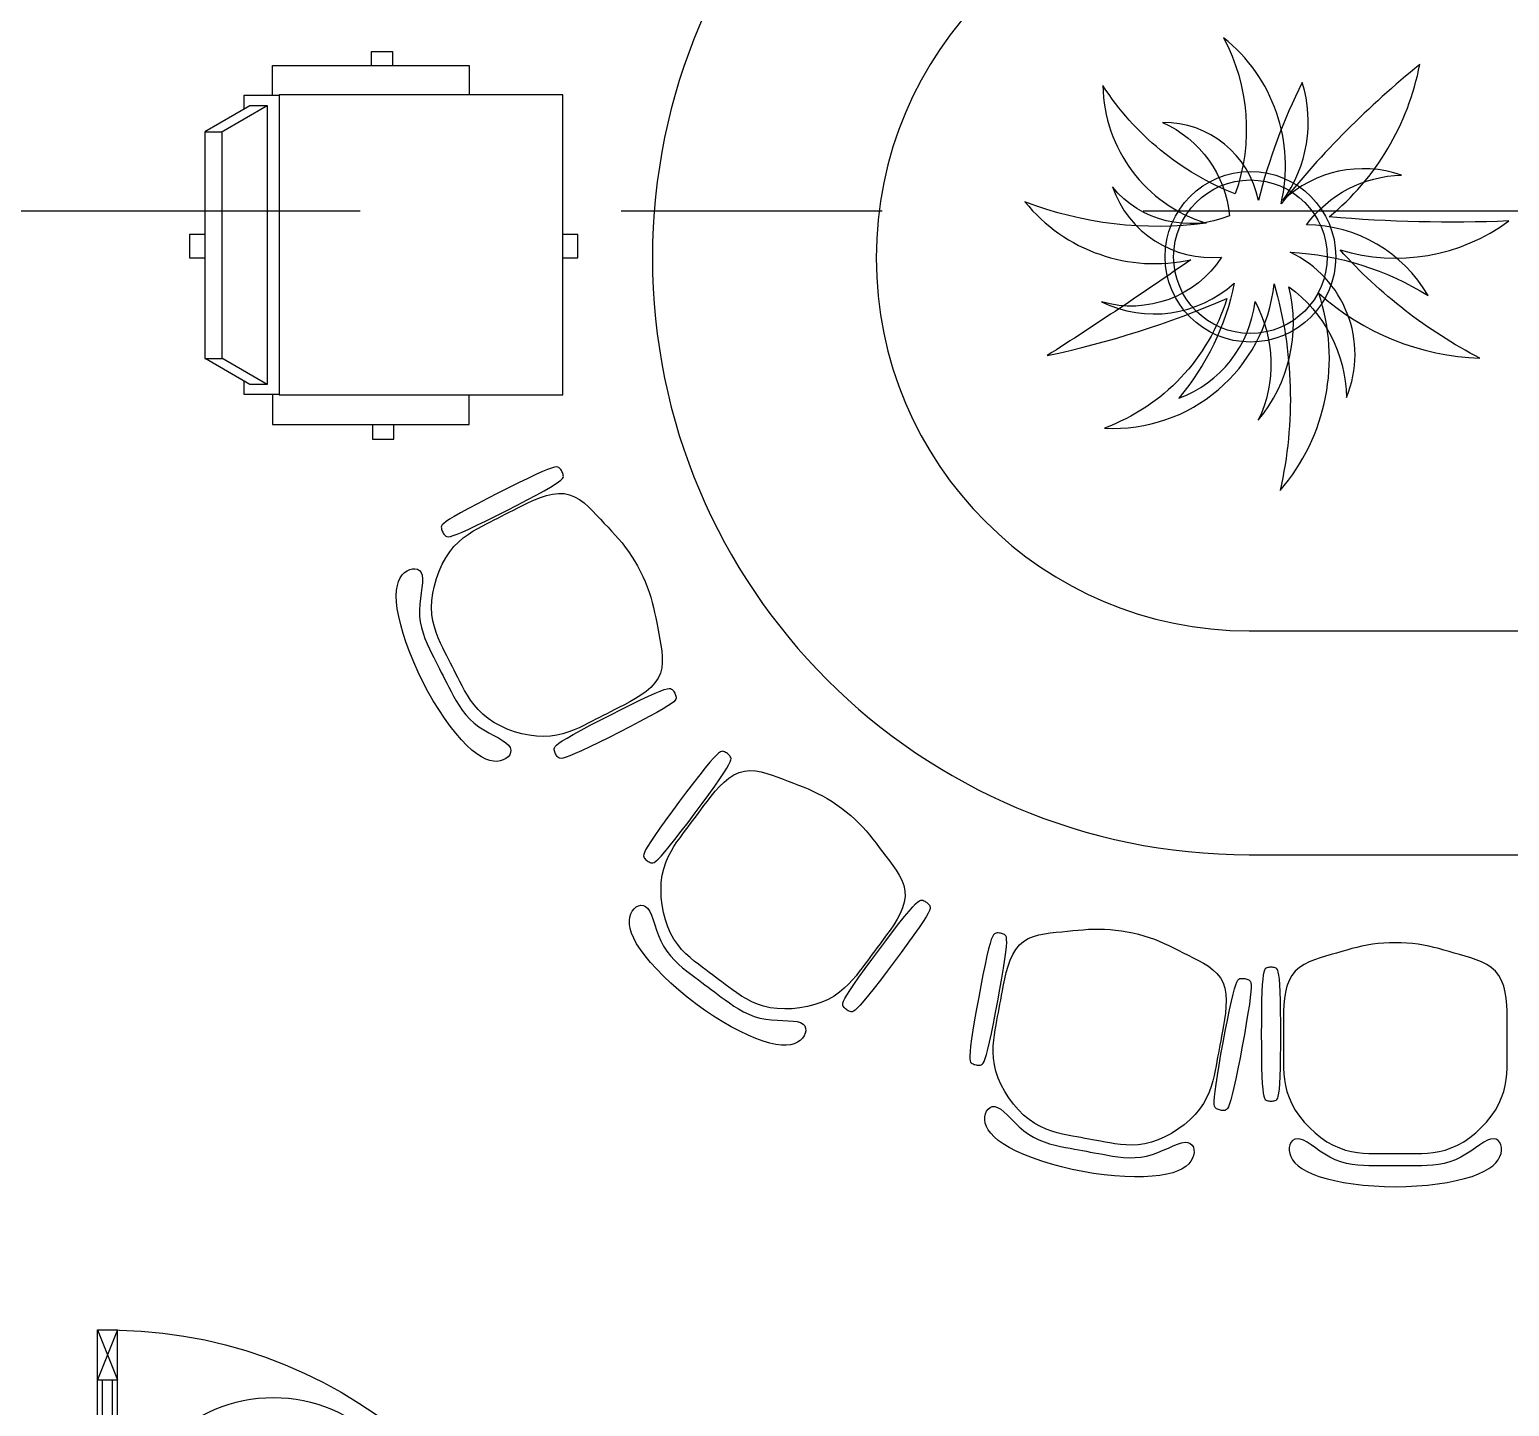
# Model space of a CAD drawing. Header units: inches. Extents: x 452443 to 881249, y 975131 to 1198310.
# Drawn here: x 643753 to 646729, y 1092533 to 1095301 of the extents above; entities that cross this region are included whole.
import ezdxf

# ---------------------------------------------------------------- set-up
doc = ezdxf.new("R2010")
doc.units = ezdxf.units.IN
doc.header["$LTSCALE"] = 3.5
doc.header["$MEASUREMENT"] = 0
doc.linetypes.add('CENTER', pattern=[2, 1.25, -0.25, 0.25, -0.25])
for name, color, linetype in [('1-NETMANH', 1, 'Continuous'), ('DOOR-84', 84, 'Continuous'), ('hatch', 4, 'Continuous'), ('hatch vl', 4, 'Continuous'), ('NCUAMANH', 32, 'Continuous'), ('Truc', 252, 'Continuous')]:
    doc.layers.add(name, color=color, linetype=linetype)

# ---------------------------------------------------------------- blocks, each defined once
blk = doc.blocks.new('ban26c oval2400x6300')
for p, q in [((-3727.9, 1165.1, 60.2), (-3685.2, 1165.1, 60.2)), ((-3727.9, 1136.6, 60.2), (-3727.9, 1165.1, 60.2)), ((-3685.2, 1165.1, 60.2), (-3685.2, 1136.6, 60.2)), ((-3926.8, 1077.1, 60.2), (-3926.8, 1137.1, 60.2)), ((-3926.8, 1137.1, 60.2), (-3531, 1137.1, 60.2)), ((-3531, 1137.1, 60.2), (-3531, 1078.1, 60.2)), ((-3984.1, 1076.9, 60.2), (-3912.5, 1076.9, 60.2)), ((-3984.1, 1048.9, 60.2), (-3984.1, 1076.9, 60.2)), ((-3913.4, 1077.6, 60.2), (-3913.4, 474.7, 60.2)), ((-3343.2, 1077.6, 60.2), (-3913.4, 1077.6, 60.2)), ((-3343.2, 474.7, 60.2), (-3343.2, 1077.6, 60.2)), ((-4062.7, 1004.1, 60.2), (-3972.5, 1056.3, 60.2)), ((-4029.9, 1002.9, 60.2), (-3937.4, 1056.3, 60.2)), ((-3972.5, 1056.3, 60.2), (-3937.4, 1056.3, 60.2)), ((-3937.4, 1056.3, 60.2), (-3937.4, 495.6, 60.2)), ((-4063.2, 1002.5, 60.2), (-4063.2, 547.9, 60.2)), ((-4028.3, 1002.5, 60.2), (-4063.2, 1002.5, 60.2)), ((-4028.3, 547.9, 60.2), (-4028.3, 1002.5, 60.2)), ((-4094.1, 796.8, 60.2), (-4094.1, 750, 60.2)), ((-4063.6, 796.8, 60.2), (-4094.1, 796.8, 60.2)), ((-3312.8, 796.8, 60.2), (-3343.3, 796.8, 60.2)), ((-3312.8, 750, 60.2), (-3312.8, 796.8, 60.2)), ((-4094.1, 750, 60.2), (-4063.6, 750, 60.2)), ((-3343.3, 750, 60.2), (-3312.8, 750, 60.2)), ((-4063.2, 547.9, 60.2), (-4028.3, 547.9, 60.2)), ((-4062.6, 548.5, 60.2), (-3972.2, 496.4, 60.2)), ((-3937.4, 495.6, 60.2), (-4028.7, 548.3, 60.2)), ((-3984.1, 475.3, 60.2), (-3984.1, 502.1, 60.2)), ((-3972.2, 496.4, 60.2), (-3937.4, 496.4, 60.2)), ((-3913.6, 475.3, 60.2), (-3984.1, 475.3, 60.2)), ((-3926.8, 474.8, 60.2), (-3926.8, 414.8, 60.2)), ((-3913.4, 474.7, 60.2), (-3343.2, 474.7, 60.2)), ((-3531, 414.8, 60.2), (-3531, 474.8, 60.2)), ((-3926.8, 414.8, 60.2), (-3531, 414.8, 60.2)), ((-3725.9, 414.3, 60.2), (-3725.9, 385.8, 60.2)), ((-3683.1, 385.8, 60.2), (-3683.1, 414.3, 60.2)), ((-3725.9, 385.8, 60.2), (-3683.1, 385.8, 60.2)), ((-3047.1, -264.2, 60.2), (-3056.3, -275.3, 60.2)), ((-3039.7, -255.8, 60.2), (-3047.1, -264.2, 60.2)), ((-3034, -249.7, 60.2), (-3039.7, -255.8, 60.2)), ((-3029.5, -245.7, 60.2), (-3034, -249.7, 60.2)), ((-3026.1, -243.3, 60.2), (-3029.5, -245.7, 60.2)), ((-3023.4, -242.3, 60.2), (-3026.1, -243.3, 60.2)), ((-3021.3, -242.2, 60.2), (-3023.4, -242.3, 60.2)), ((-3019.4, -242.6, 60.2), (-3021.3, -242.2, 60.2)), ((-3017.5, -243.3, 60.2), (-3019.4, -242.6, 60.2)), ((-3015.6, -244.3, 60.2), (-3017.5, -243.3, 60.2)), ((-3013.7, -245.4, 60.2), (-3015.6, -244.3, 60.2)), ((-3012, -246.6, 60.2), (-3013.7, -245.4, 60.2)), ((-3010.3, -248, 60.2), (-3012, -246.6, 60.2)), ((-3008.7, -249.4, 60.2), (-3010.3, -248, 60.2)), ((-3007.3, -251, 60.2), (-3008.7, -249.4, 60.2)), ((-3008.7, -268.6, 60.2), (-3006.1, -263.2, 60.2)), ((-3006, -252.6, 60.2), (-3007.3, -251, 60.2)), ((-3006.1, -263.2, 60.2), (-3004.8, -259.2, 60.2)), ((-3005.1, -254.3, 60.2), (-3006, -252.6, 60.2)), ((-3004.6, -256.4, 60.2), (-3005.1, -254.3, 60.2)), ((-3004.8, -259.2, 60.2), (-3004.6, -256.4, 60.2)), ((-3067.5, -289.4, 60.2), (-3080.3, -305.8, 60.2)), ((-3056.3, -275.3, 60.2), (-3067.5, -289.4, 60.2)), ((-3037.3, -312, 60.2), (-3026.9, -297.3, 60.2)), ((-3026.9, -297.3, 60.2), (-3018.9, -285.3, 60.2)), ((-3018.9, -285.3, 60.2), (-3012.9, -275.8, 60.2)), ((-3018.5, -303.9, 60.2), (-3008.8, -295.9, 60.2)), ((-3012.9, -275.8, 60.2), (-3008.7, -268.6, 60.2)), ((-3008.8, -295.9, 60.2), (-2998.7, -289.3, 60.2)), ((-2998.7, -289.3, 60.2), (-2988.3, -284.5, 60.2)), ((-2988.3, -284.5, 60.2), (-2977.5, -281.8, 60.2)), ((-2977.5, -281.8, 60.2), (-2966.5, -281, 60.2)), ((-2966.5, -281, 60.2), (-2955.4, -281.7, 60.2)), ((-2955.4, -281.7, 60.2), (-2944.1, -283.7, 60.2)), ((-2944.1, -283.7, 60.2), (-2932.9, -286.7, 60.2)), ((-2932.9, -286.7, 60.2), (-2921.7, -290.4, 60.2)), ((-2921.7, -290.4, 60.2), (-2910.7, -294.4, 60.2)), ((-2910.7, -294.4, 60.2), (-2899.9, -298.5, 60.2)), ((-3094, -323.8, 60.2), (-3108.2, -342.7, 60.2)), ((-3080.3, -305.8, 60.2), (-3094, -323.8, 60.2)), ((-3049.4, -328.9, 60.2), (-3037.3, -312, 60.2)), ((-3044.6, -332.5, 60.2), (-3036.4, -322.6, 60.2)), ((-3036.4, -322.6, 60.2), (-3027.7, -313, 60.2)), ((-3027.7, -313, 60.2), (-3018.5, -303.9, 60.2)), ((-2899.9, -298.5, 60.2), (-2889.5, -302.5, 60.2)), ((-2889.5, -302.5, 60.2), (-2879.2, -306.3, 60.2)), ((-2879.2, -306.3, 60.2), (-2869.2, -310.1, 60.2)), ((-2869.2, -310.1, 60.2), (-2859.4, -313.9, 60.2)), ((-2859.4, -313.9, 60.2), (-2849.7, -317.9, 60.2)), ((-2849.7, -317.9, 60.2), (-2840, -322.1, 60.2)), ((-2840, -322.1, 60.2), (-2830.4, -326.7, 60.2)), ((-2830.4, -326.7, 60.2), (-2820.7, -331.7, 60.2)), ((-3108.2, -342.7, 60.2), (-3122.2, -361.6, 60.2)), ((-3076.8, -366.1, 60.2), (-3062.8, -347.2, 60.2)), ((-3065.2, -359.7, 60.2), (-3059, -351.4, 60.2)), ((-3062.8, -347.2, 60.2), (-3049.4, -328.9, 60.2)), ((-3059, -351.4, 60.2), (-3052.1, -342.2, 60.2)), ((-3052.1, -342.2, 60.2), (-3044.6, -332.5, 60.2)), ((-2820.7, -331.7, 60.2), (-2811, -337.3, 60.2)), ((-2811, -337.3, 60.2), (-2801.3, -343.3, 60.2)), ((-2801.3, -343.3, 60.2), (-2791.6, -349.8, 60.2)), ((-2791.6, -349.8, 60.2), (-2782.1, -356.7, 60.2)), ((-2782.1, -356.7, 60.2), (-2772.9, -363.8, 60.2)), ((-3135.6, -379.9, 60.2), (-3147.7, -396.8, 60.2)), ((-3122.2, -361.6, 60.2), (-3135.6, -379.9, 60.2)), ((-3104.7, -403, 60.2), (-3091, -385, 60.2)), ((-3091, -385, 60.2), (-3076.8, -366.1, 60.2)), ((-3086, -387.5, 60.2), (-3081.1, -381, 60.2)), ((-3081.1, -381, 60.2), (-3076.1, -374.3, 60.2)), ((-3076.1, -374.3, 60.2), (-3070.9, -367.3, 60.2)), ((-3070.9, -367.3, 60.2), (-3065.2, -359.7, 60.2)), ((-2772.9, -363.8, 60.2), (-2763.9, -371.2, 60.2)), ((-2763.9, -371.2, 60.2), (-2755.4, -378.8, 60.2)), ((-2755.4, -378.8, 60.2), (-2747.3, -386.6, 60.2)), ((-2747.3, -386.6, 60.2), (-2739.7, -394.4, 60.2)), ((-3158.1, -411.5, 60.2), (-3166.1, -423.5, 60.2)), ((-3147.7, -396.8, 60.2), (-3158.1, -411.5, 60.2)), ((-3117.5, -419.4, 60.2), (-3104.7, -403, 60.2)), ((-3113.3, -424.4, 60.2), (-3107.2, -415.9, 60.2)), ((-3107.2, -415.9, 60.2), (-3101.4, -408.1, 60.2)), ((-3101.4, -408.1, 60.2), (-3096, -400.9, 60.2)), ((-3096, -400.9, 60.2), (-3090.9, -394.1, 60.2)), ((-3090.9, -394.1, 60.2), (-3086, -387.5, 60.2)), ((-2739.7, -394.4, 60.2), (-2732.6, -402.4, 60.2)), ((-2732.6, -402.4, 60.2), (-2725.8, -410.4, 60.2)), ((-2725.8, -410.4, 60.2), (-2719.2, -418.6, 60.2)), ((-3178.9, -445.7, 60.2), (-3180.2, -449.6, 60.2)), ((-3176.3, -440.2, 60.2), (-3178.9, -445.7, 60.2)), ((-3172.1, -433, 60.2), (-3176.3, -440.2, 60.2)), ((-3166.1, -423.5, 60.2), (-3172.1, -433, 60.2)), ((-3145.3, -453.1, 60.2), (-3137.9, -444.6, 60.2)), ((-3137.9, -444.6, 60.2), (-3128.7, -433.5, 60.2)), ((-3130.8, -454.3, 60.2), (-3125.3, -443.6, 60.2)), ((-3128.7, -433.5, 60.2), (-3117.5, -419.4, 60.2)), ((-3125.3, -443.6, 60.2), (-3119.4, -433.6, 60.2)), ((-3119.4, -433.6, 60.2), (-3113.3, -424.4, 60.2)), ((-2719.2, -418.6, 60.2), (-2712.7, -427, 60.2)), ((-2712.7, -427, 60.2), (-2706.3, -435.5, 60.2)), ((-2706.3, -435.5, 60.2), (-2699.7, -444.2, 60.2)), ((-2699.7, -444.2, 60.2), (-2693, -453.2, 60.2)), ((-3180.2, -449.6, 60.2), (-3180.4, -452.5, 60.2)), ((-3180.4, -452.5, 60.2), (-3179.9, -454.5, 60.2)), ((-3179.9, -454.5, 60.2), (-3179, -456.2, 60.2)), ((-3179, -456.2, 60.2), (-3177.7, -457.8, 60.2)), ((-3177.7, -457.8, 60.2), (-3176.3, -459.4, 60.2)), ((-3176.3, -459.4, 60.2), (-3174.7, -460.9, 60.2)), ((-3174.7, -460.9, 60.2), (-3173, -462.2, 60.2)), ((-3173, -462.2, 60.2), (-3171.2, -463.5, 60.2)), ((-3171.2, -463.5, 60.2), (-3169.4, -464.6, 60.2)), ((-3169.4, -464.6, 60.2), (-3167.5, -465.5, 60.2)), ((-3167.5, -465.5, 60.2), (-3165.6, -466.2, 60.2)), ((-3165.6, -466.2, 60.2), (-3163.7, -466.7, 60.2)), ((-3163.7, -466.7, 60.2), (-3161.6, -466.5, 60.2)), ((-3161.6, -466.5, 60.2), (-3158.9, -465.5, 60.2)), ((-3158.9, -465.5, 60.2), (-3155.5, -463.1, 60.2)), ((-3155.5, -463.1, 60.2), (-3151, -459.1, 60.2)), ((-3151, -459.1, 60.2), (-3145.3, -453.1, 60.2)), ((-3139.8, -478.2, 60.2), (-3135.7, -465.8, 60.2)), ((-3135.7, -465.8, 60.2), (-3130.8, -454.3, 60.2)), ((-2693, -453.2, 60.2), (-2686, -462.3, 60.2)), ((-2686, -462.3, 60.2), (-2679, -471.7, 60.2)), ((-2679, -471.7, 60.2), (-2672.3, -481.4, 60.2)), ((-3145.4, -520.5, 60.2), (-3144.8, -505.7, 60.2)), ((-3144.8, -505.7, 60.2), (-3142.9, -491.5, 60.2)), ((-3142.9, -491.5, 60.2), (-3139.8, -478.2, 60.2)), ((-2672.3, -481.4, 60.2), (-2666.2, -491.3, 60.2)), ((-2666.2, -491.3, 60.2), (-2661.1, -501.5, 60.2)), ((-2661.1, -501.5, 60.2), (-2657.2, -512, 60.2)), ((-3144.9, -535.8, 60.2), (-3145.4, -520.5, 60.2)), ((-2657.2, -512, 60.2), (-2654.9, -522.8, 60.2)), ((-2654.5, -533.9, 60.2), (-2656.1, -545.3, 60.2)), ((-2654.9, -522.8, 60.2), (-2654.5, -533.9, 60.2)), ((-3206.1, -569.1, 60.2), (-3203.2, -563.6, 60.2)), ((-3203.2, -563.6, 60.2), (-3199.5, -558.9, 60.2)), ((-3199.5, -558.9, 60.2), (-3195.2, -555.2, 60.2)), ((-3195.2, -555.2, 60.2), (-3190.6, -552.7, 60.2)), ((-3190.6, -552.7, 60.2), (-3185.8, -551.7, 60.2)), ((-3185.8, -551.7, 60.2), (-3180.9, -552.1, 60.2)), ((-3180.9, -552.1, 60.2), (-3176.3, -554.2, 60.2)), ((-3176.3, -554.2, 60.2), (-3171.9, -558.2, 60.2)), ((-3171.9, -558.2, 60.2), (-3168.1, -564.2, 60.2)), ((-3168.1, -564.2, 60.2), (-3164.6, -571.8, 60.2)), ((-3143.2, -551.1, 60.2), (-3144.9, -535.8, 60.2)), ((-3140.4, -566.3, 60.2), (-3143.2, -551.1, 60.2)), ((-2659.6, -556.8, 60.2), (-2664.5, -568.4, 60.2)), ((-2656.1, -545.3, 60.2), (-2659.6, -556.8, 60.2)), ((-3209, -582.4, 60.2), (-3208.1, -575.4, 60.2)), ((-3208.8, -590.2, 60.2), (-3209, -582.4, 60.2)), ((-3207.4, -598.7, 60.2), (-3208.8, -590.2, 60.2)), ((-3208.1, -575.4, 60.2), (-3206.1, -569.1, 60.2)), ((-3164.6, -571.8, 60.2), (-3161.3, -580.8, 60.2)), ((-3161.3, -580.8, 60.2), (-3157.9, -590.8, 60.2)), ((-3157.9, -590.8, 60.2), (-3154.3, -601.5, 60.2)), ((-3136.6, -581, 60.2), (-3140.4, -566.3, 60.2)), ((-3131.8, -595.1, 60.2), (-3136.6, -581, 60.2)), ((-3126, -608.1, 60.2), (-3131.8, -595.1, 60.2)), ((-2677.3, -590.9, 60.2), (-2684.5, -601.5, 60.2)), ((-2670.5, -579.8, 60.2), (-2677.3, -590.9, 60.2)), ((-2664.5, -568.4, 60.2), (-2670.5, -579.8, 60.2)), ((-3204.6, -608, 60.2), (-3207.4, -598.7, 60.2)), ((-3200.3, -618.1, 60.2), (-3204.6, -608, 60.2)), ((-3194.4, -629, 60.2), (-3200.3, -618.1, 60.2)), ((-3154.3, -601.5, 60.2), (-3150.3, -612.4, 60.2)), ((-3150.3, -612.4, 60.2), (-3145.6, -623.4, 60.2)), ((-3145.6, -623.4, 60.2), (-3140.1, -634, 60.2)), ((-3119.3, -620, 60.2), (-3126, -608.1, 60.2)), ((-3111.9, -630.7, 60.2), (-3119.3, -620, 60.2)), ((-2698.5, -620.7, 60.2), (-2704.7, -629, 60.2)), ((-2691.7, -611.5, 60.2), (-2698.5, -620.7, 60.2)), ((-2684.5, -601.5, 60.2), (-2691.7, -611.5, 60.2)), ((-3186.8, -640.8, 60.2), (-3194.4, -629, 60.2)), ((-3177.5, -653.3, 60.2), (-3186.8, -640.8, 60.2)), ((-3166.5, -666.6, 60.2), (-3177.5, -653.3, 60.2)), ((-3140.1, -634, 60.2), (-3133.7, -644, 60.2)), ((-3133.7, -644, 60.2), (-3126.5, -653.2, 60.2)), ((-3126.5, -653.2, 60.2), (-3118.6, -661.9, 60.2)), ((-3103.9, -640.4, 60.2), (-3111.9, -630.7, 60.2)), ((-3095.5, -649.1, 60.2), (-3103.9, -640.4, 60.2)), ((-3087, -657, 60.2), (-3095.5, -649.1, 60.2)), ((-2720.6, -650.3, 60.2), (-2725.5, -656.8, 60.2)), ((-2715.6, -643.6, 60.2), (-2720.6, -650.3, 60.2)), ((-2710.4, -636.6, 60.2), (-2715.6, -643.6, 60.2)), ((-2704.7, -629, 60.2), (-2710.4, -636.6, 60.2)), ((-3154.1, -680.3, 60.2), (-3166.5, -666.6, 60.2)), ((-3140.3, -694.3, 60.2), (-3154.1, -680.3, 60.2)), ((-3118.6, -661.9, 60.2), (-3110.4, -669.9, 60.2)), ((-3110.4, -669.9, 60.2), (-3101.9, -677.3, 60.2)), ((-3101.9, -677.3, 60.2), (-3093.5, -684.2, 60.2)), ((-3093.5, -684.2, 60.2), (-3085.3, -690.5, 60.2)), ((-3078.6, -664.1, 60.2), (-3087, -657, 60.2)), ((-3070.3, -670.5, 60.2), (-3078.6, -664.1, 60.2)), ((-3062.5, -676.4, 60.2), (-3070.3, -670.5, 60.2)), ((-3055.3, -681.8, 60.2), (-3062.5, -676.4, 60.2)), ((-3048.6, -686.8, 60.2), (-3055.3, -681.8, 60.2)), ((-2740.9, -677.4, 60.2), (-2746.7, -685.2, 60.2)), ((-2735.5, -670.2, 60.2), (-2740.9, -677.4, 60.2)), ((-2730.4, -663.4, 60.2), (-2735.5, -670.2, 60.2)), ((-2725.5, -656.8, 60.2), (-2730.4, -663.4, 60.2)), ((-3125.5, -708.5, 60.2), (-3140.3, -694.3, 60.2)), ((-3109.6, -722.5, 60.2), (-3125.5, -708.5, 60.2)), ((-3085.3, -690.5, 60.2), (-3077.5, -696.4, 60.2)), ((-3077.5, -696.4, 60.2), (-3070.3, -701.8, 60.2)), ((-3070.3, -701.8, 60.2), (-3063.5, -706.8, 60.2)), ((-3063.5, -706.8, 60.2), (-3057.1, -711.6, 60.2)), ((-3057.1, -711.6, 60.2), (-3050.8, -716.3, 60.2)), ((-3042.1, -691.6, 60.2), (-3048.6, -686.8, 60.2)), ((-3035.8, -696.3, 60.2), (-3042.1, -691.6, 60.2)), ((-3029.6, -701, 60.2), (-3035.8, -696.3, 60.2)), ((-3023.1, -705.8, 60.2), (-3029.6, -701, 60.2)), ((-3016.4, -710.9, 60.2), (-3023.1, -705.8, 60.2)), ((-3009.1, -716.3, 60.2), (-3016.4, -710.9, 60.2)), ((-2768.1, -710.4, 60.2), (-2776.8, -718.7, 60.2)), ((-2760.3, -701.9, 60.2), (-2768.1, -710.4, 60.2)), ((-2753.2, -693.4, 60.2), (-2760.3, -701.9, 60.2)), ((-2746.7, -685.2, 60.2), (-2753.2, -693.4, 60.2)), ((-3093, -736.3, 60.2), (-3109.6, -722.5, 60.2)), ((-3075.7, -749.7, 60.2), (-3093, -736.3, 60.2)), ((-3050.8, -716.3, 60.2), (-3044.5, -721, 60.2)), ((-3044.5, -721, 60.2), (-3038.1, -725.8, 60.2)), ((-3038.1, -725.8, 60.2), (-3031.3, -730.9, 60.2)), ((-3031.3, -730.9, 60.2), (-3024.1, -736.3, 60.2)), ((-3024.1, -736.3, 60.2), (-3016.3, -742.1, 60.2)), ((-3016.3, -742.1, 60.2), (-3007.9, -748.2, 60.2)), ((-3001.3, -722.1, 60.2), (-3009.1, -716.3, 60.2)), ((-2992.8, -728.1, 60.2), (-3001.3, -722.1, 60.2)), ((-2983.6, -734.2, 60.2), (-2992.8, -728.1, 60.2)), ((-2973.7, -740.1, 60.2), (-2983.6, -734.2, 60.2)), ((-2963, -745.7, 60.2), (-2973.7, -740.1, 60.2)), ((-2809.1, -740.9, 60.2), (-2822.2, -746.7, 60.2)), ((-2797.2, -734.2, 60.2), (-2809.1, -740.9, 60.2)), ((-2786.5, -726.7, 60.2), (-2797.2, -734.2, 60.2)), ((-2776.8, -718.7, 60.2), (-2786.5, -726.7, 60.2)), ((-3058, -762.5, 60.2), (-3075.7, -749.7, 60.2)), ((-3040.1, -774.5, 60.2), (-3058, -762.5, 60.2)), ((-3007.9, -748.2, 60.2), (-2998.9, -754.3, 60.2)), ((-2998.9, -754.3, 60.2), (-2989.4, -760.3, 60.2)), ((-2989.4, -760.3, 60.2), (-2979.3, -765.9, 60.2)), ((-2979.3, -765.9, 60.2), (-2968.8, -771, 60.2)), ((-2968.8, -771, 60.2), (-2957.9, -775.3, 60.2)), ((-2951.4, -750.6, 60.2), (-2963, -745.7, 60.2)), ((-2939, -754.7, 60.2), (-2951.4, -750.6, 60.2)), ((-2925.7, -757.8, 60.2), (-2939, -754.7, 60.2)), ((-2911.5, -759.6, 60.2), (-2925.7, -757.8, 60.2)), ((-2896.7, -760.3, 60.2), (-2911.5, -759.6, 60.2)), ((-2881.5, -759.7, 60.2), (-2896.7, -760.3, 60.2)), ((-2866.1, -758.1, 60.2), (-2881.5, -759.7, 60.2)), ((-2851, -755.3, 60.2), (-2866.1, -758.1, 60.2)), ((-2836.2, -751.5, 60.2), (-2851, -755.3, 60.2)), ((-2822.2, -746.7, 60.2), (-2836.2, -751.5, 60.2)), ((-3022.1, -785.7, 60.2), (-3040.1, -774.5, 60.2)), ((-3004.3, -795.9, 60.2), (-3022.1, -785.7, 60.2)), ((-2987, -805.1, 60.2), (-3004.3, -795.9, 60.2)), ((-2957.9, -775.3, 60.2), (-2946.5, -778.6, 60.2)), ((-2946.5, -778.6, 60.2), (-2934.8, -780.9, 60.2)), ((-2934.8, -780.9, 60.2), (-2923, -782.3, 60.2)), ((-2923, -782.3, 60.2), (-2911.3, -783, 60.2)), ((-2911.3, -783, 60.2), (-2900.1, -783.4, 60.2)), ((-2900.1, -783.4, 60.2), (-2889.5, -783.8, 60.2)), ((-2889.5, -783.8, 60.2), (-2879.9, -784.5, 60.2)), ((-2879.9, -784.5, 60.2), (-2871.6, -785.7, 60.2)), ((-2871.6, -785.7, 60.2), (-2864.8, -787.6, 60.2)), ((-2864.8, -787.6, 60.2), (-2859.8, -790.6, 60.2)), ((-2859.8, -790.6, 60.2), (-2856.4, -794.5, 60.2)), ((-2856.4, -794.5, 60.2), (-2854.6, -799, 60.2)), ((-2854.6, -799, 60.2), (-2854.3, -804, 60.2)), ((-2970.3, -813.1, 60.2), (-2987, -805.1, 60.2)), ((-2954.5, -819.9, 60.2), (-2970.3, -813.1, 60.2)), ((-2939.8, -825.3, 60.2), (-2954.5, -819.9, 60.2)), ((-2926.4, -829.2, 60.2), (-2939.8, -825.3, 60.2)), ((-2914.2, -831.8, 60.2), (-2926.4, -829.2, 60.2)), ((-2903.3, -833, 60.2), (-2914.2, -831.8, 60.2)), ((-2893.6, -833.1, 60.2), (-2903.3, -833, 60.2)), ((-2885, -832.1, 60.2), (-2893.6, -833.1, 60.2)), ((-2877.5, -830.1, 60.2), (-2885, -832.1, 60.2)), ((-2871.1, -827.2, 60.2), (-2877.5, -830.1, 60.2)), ((-2865.6, -823.5, 60.2), (-2871.1, -827.2, 60.2)), ((-2861.1, -819.1, 60.2), (-2865.6, -823.5, 60.2)), ((-2857.6, -814.2, 60.2), (-2861.1, -819.1, 60.2)), ((-2855.3, -809.1, 60.2), (-2857.6, -814.2, 60.2)), ((-2854.3, -804, 60.2), (-2855.3, -809.1, 60.2))]:
    blk.add_line(p, q)
at = {"elevation": 60.2}
blk.add_lwpolyline([(1937.4, 1950), (-12.6, 1950), (-1962.6, 1950, 1), (-1962.6, -450), (-12.6, -450), (1937.4, -450, 1)], format="xyb", close=True, dxfattribs=at)
blk.add_lwpolyline([(1937.4, 1500), (-12.6, 1500), (-1962.6, 1500, 1), (-1962.6, 0), (-12.6, 0), (1937.4, 0, 1)], format="xyb", close=True)
for points in [[(-3380.5, 281.7), (-3367.9, 288.9), (-3358.4, 294.7), (-3351.4, 299.4), (-3346.7, 303.1), (-3343.8, 306.1), (-3342.3, 308.5), (-3341.8, 310.6), (-3341.9, 312.5), (-3342.3, 314.5), (-3342.9, 316.5), (-3343.7, 318.6), (-3344.6, 320.5), (-3345.7, 322.5), (-3346.8, 324.3), (-3348.1, 325.9), (-3349.5, 327.4), (-3351, 328.7), (-3353, 329.5), (-3355.8, 329.7), (-3359.9, 329.1), (-3365.7, 327.5), (-3373.6, 324.6), (-3383.9, 320.3), (-3397.1, 314.4), (-3413.4, 306.7), (-3432.1, 297.6), (-3452.4, 287.6), (-3473.4, 276.9), (-3494.4, 266.2), (-3514.5, 255.7), (-3532.8, 245.9), (-3548.6, 237.3), (-3561.2, 230.1), (-3570.7, 224.3), (-3577.6, 219.6), (-3582.4, 215.9), (-3585.3, 212.9), (-3586.8, 210.5), (-3587.3, 208.4), (-3587.1, 206.4), (-3586.7, 204.4), (-3586.2, 202.4), (-3585.4, 200.4), (-3584.5, 198.4), (-3583.4, 196.5), (-3582.2, 194.7), (-3580.9, 193.1), (-3579.6, 191.6), (-3578.1, 190.3), (-3576.1, 189.5), (-3573.2, 189.3), (-3569.1, 189.9), (-3563.3, 191.5), (-3555.5, 194.4), (-3545.2, 198.7), (-3532, 204.6), (-3515.7, 212.3), (-3497, 221.3), (-3476.7, 231.4), (-3455.7, 242), (-3434.7, 252.8), (-3414.6, 263.3), (-3396.2, 273.1)], [(-3210.8, 159.6), (-3204.5, 150.3), (-3198.5, 140.6), (-3192.7, 130.5), (-3187.2, 120.1), (-3182, 109.6), (-3177.3, 99), (-3173, 88.4), (-3169.2, 77.9), (-3165.9, 67.5), (-3163, 57.2), (-3160.4, 47), (-3158.2, 36.7), (-3156.1, 26.4), (-3154.1, 15.9), (-3152, 5.2), (-3149.9, -5.8), (-3147.7, -17.1), (-3145.6, -28.7), (-3143.9, -40.3), (-3142.8, -51.9), (-3142.8, -63.3), (-3143.9, -74.4), (-3146.6, -85.1), (-3151.2, -95.3), (-3157.7, -104.8), (-3165.9, -113.6), (-3175.4, -121.8), (-3185.8, -129.3), (-3196.8, -136.2), (-3207.9, -142.6), (-3218.8, -148.4), (-3229, -153.6), (-3238.3, -158.3), (-3246.7, -162.6), (-3254.5, -166.6), (-3262, -170.4), (-3269.2, -174.1), (-3276.5, -177.8), (-3284.1, -181.7), (-3292.1, -185.7), (-3300.8, -190.1), (-3310.2, -194.7), (-3320.3, -199.1), (-3331.1, -203.3), (-3342.6, -206.9), (-3354.8, -209.8), (-3367.8, -211.7), (-3381.4, -212.5), (-3395.7, -211.9), (-3410.4, -210), (-3425.3, -206.9), (-3440.1, -202.7), (-3454.6, -197.4), (-3468.5, -191.1), (-3481.5, -184), (-3493.4, -176), (-3504, -167.4), (-3513.3, -158.2), (-3521.5, -148.7), (-3528.6, -139), (-3534.9, -129.3), (-3540.5, -119.8), (-3545.4, -110.6), (-3549.9, -101.9), (-3554, -93.9), (-3557.8, -86.3), (-3561.4, -79.2), (-3565, -72.2), (-3568.6, -65.2), (-3572.2, -58), (-3576, -50.5), (-3580.1, -42.5), (-3584.5, -33.8), (-3589, -24.4), (-3593.5, -14.3), (-3597.6, -3.5), (-3601.3, 8), (-3604.2, 20.2), (-3606.1, 33.2), (-3606.9, 46.8), (-3606.3, 61.1), (-3604.4, 75.8), (-3601.3, 90.7), (-3597, 105.5), (-3591.7, 120), (-3585.5, 133.9), (-3578.3, 146.9), (-3570.4, 158.8), (-3561.8, 169.4), (-3552.6, 178.7), (-3543.1, 186.9), (-3533.4, 194), (-3523.7, 200.3), (-3514.1, 205.9), (-3504.9, 210.8), (-3496.3, 215.3), (-3488.2, 219.4), (-3480.7, 223.2), (-3473.4, 226.9), (-3466.1, 230.6), (-3458.7, 234.4), (-3450.8, 238.4), (-3442.4, 242.7), (-3433.1, 247.4), (-3422.9, 252.6), (-3411.8, 258), (-3400.2, 263.2), (-3388.1, 268), (-3375.9, 272), (-3363.6, 274.9), (-3351.7, 276.4), (-3340.2, 276), (-3329.3, 273.7), (-3319.1, 269.6), (-3309.4, 264), (-3300.2, 257.2), (-3291.5, 249.6), (-3283.1, 241.3), (-3275, 232.8), (-3267.1, 224.4), (-3259.5, 216.2), (-3252, 208.3), (-3244.7, 200.5), (-3237.6, 192.7), (-3230.6, 184.8), (-3223.8, 176.7), (-3217.2, 168.4)], [(-3631, 29.8), (-3629.6, 18.1), (-3627.2, 6.5), (-3624, -4.7), (-3620.2, -15.5), (-3615.9, -25.9), (-3611.4, -35.8), (-3606.8, -45.1), (-3602.4, -53.8), (-3598.3, -61.9), (-3594.5, -69.4), (-3590.8, -76.5), (-3587.3, -83.5), (-3583.7, -90.5), (-3580.1, -97.7), (-3576.3, -105.2), (-3572.2, -113.2), (-3567.7, -121.9), (-3562.9, -131.1), (-3557.5, -140.5), (-3551.6, -150.1), (-3545.1, -159.6), (-3538, -168.8), (-3530, -177.5), (-3521.3, -185.5), (-3511.8, -192.7), (-3501.8, -199.2), (-3491.7, -205), (-3481.8, -210.4), (-3472.5, -215.4), (-3464.2, -220.2), (-3457.3, -225), (-3452.1, -229.8), (-3448.8, -234.7), (-3447.5, -239.7), (-3447.9, -244.5), (-3449.8, -249.1), (-3453, -253.2), (-3457.4, -256.8), (-3462.6, -259.6), (-3468.6, -261.6), (-3475.1, -262.5), (-3482.2, -262.2), (-3489.8, -260.7), (-3498, -257.8), (-3506.7, -253.4), (-3515.9, -247.5), (-3525.6, -239.8), (-3535.9, -230.4), (-3546.7, -219), (-3557.9, -206), (-3569.3, -191.4), (-3580.8, -175.5), (-3592.2, -158.4), (-3603.4, -140.4), (-3614.2, -121.7), (-3624.4, -102.4), (-3634, -82.8), (-3642.8, -63.1), (-3650.8, -43.4), (-3657.8, -24.2), (-3663.9, -5.5), (-3669, 12.3), (-3673, 29), (-3675.8, 44.4), (-3677.4, 58.3), (-3677.8, 70.7), (-3677.2, 81.6), (-3675.7, 91.2), (-3673.2, 99.5), (-3669.9, 106.6), (-3666, 112.4), (-3661.4, 117.2), (-3656.3, 120.9), (-3650.9, 123.5), (-3645.5, 124.9), (-3640.3, 125), (-3635.4, 123.9), (-3631.3, 121.3), (-3628.1, 117.4), (-3626, 111.9), (-3625.2, 104.8), (-3625.4, 96.4), (-3626.4, 86.9), (-3627.8, 76.4), (-3629.3, 65.3), (-3630.5, 53.6), (-3631.2, 41.8)], [(-3170.3, -131.2), (-3157.1, -125.3), (-3146.8, -121), (-3138.9, -118.1), (-3133.1, -116.5), (-3129, -115.9), (-3126.1, -116.1), (-3124.2, -116.9), (-3122.7, -118.2), (-3121.3, -119.7), (-3120, -121.3), (-3118.8, -123.1), (-3117.8, -125), (-3116.8, -127), (-3116.1, -129), (-3115.5, -131.1), (-3115.1, -133), (-3115, -135), (-3115.5, -137.1), (-3117, -139.5), (-3119.9, -142.5), (-3124.6, -146.2), (-3131.5, -150.9), (-3141.1, -156.7), (-3153.6, -163.9), (-3169.4, -172.5), (-3187.7, -182.3), (-3207.8, -192.8), (-3228.8, -203.6), (-3249.9, -214.2), (-3270.2, -224.3), (-3288.9, -233.3), (-3305.1, -241), (-3318.3, -246.9), (-3328.7, -251.2), (-3336.5, -254.1), (-3342.3, -255.7), (-3346.4, -256.3), (-3349.3, -256.1), (-3351.2, -255.3), (-3352.7, -254), (-3354.1, -252.5), (-3355.4, -250.9), (-3356.6, -249.1), (-3357.6, -247.2), (-3358.6, -245.2), (-3359.3, -243.2), (-3359.9, -241.1), (-3360.3, -239.2), (-3360.4, -237.2), (-3359.9, -235.1), (-3358.4, -232.7), (-3355.5, -229.7), (-3350.8, -226), (-3343.9, -221.3), (-3334.3, -215.5), (-3321.8, -208.3), (-3306, -199.7), (-3287.7, -189.9), (-3267.6, -179.4), (-3246.6, -168.6), (-3225.5, -158), (-3205.2, -147.9), (-3186.5, -138.9)], [(-2655.7, -574.6), (-2646.5, -563.4), (-2639.2, -555), (-2633.4, -549), (-2628.9, -544.9), (-2625.5, -542.6), (-2622.9, -541.5), (-2620.7, -541.4), (-2618.8, -541.8), (-2616.9, -542.6), (-2615, -543.5), (-2613.2, -544.6), (-2611.4, -545.8), (-2609.7, -547.2), (-2608.1, -548.7), (-2606.7, -550.2), (-2605.5, -551.8), (-2604.5, -553.5), (-2604, -555.6), (-2604.3, -558.4), (-2605.6, -562.4), (-2608.1, -567.8), (-2612.3, -575.1), (-2618.3, -584.5), (-2626.4, -596.5), (-2636.7, -611.2), (-2648.8, -628.1), (-2662.2, -646.4), (-2676.2, -665.4), (-2690.4, -684.2), (-2704.2, -702.2), (-2716.9, -718.7), (-2728.1, -732.7), (-2737.3, -743.9), (-2744.7, -752.3), (-2750.5, -758.3), (-2754.9, -762.4), (-2758.3, -764.7), (-2761, -765.8), (-2763.1, -765.9), (-2765, -765.5), (-2766.9, -764.7), (-2768.8, -763.8), (-2770.7, -762.7), (-2772.5, -761.5), (-2774.2, -760.1), (-2775.7, -758.6), (-2777.2, -757.1), (-2778.4, -755.5), (-2779.4, -753.8), (-2779.9, -751.7), (-2779.6, -748.9), (-2778.3, -744.9), (-2775.7, -739.5), (-2771.6, -732.2), (-2765.6, -722.8), (-2757.5, -710.8), (-2747.2, -696.1), (-2735, -679.2), (-2721.7, -660.9), (-2707.6, -641.9), (-2693.4, -623.1), (-2679.7, -605.1), (-2666.9, -588.6)], [(-2453.7, -660.1), (-2451.8, -645.8), (-2450.6, -634.7), (-2450.1, -626.3), (-2450.2, -620.3), (-2450.7, -616.2), (-2451.8, -613.5), (-2453.1, -611.9), (-2454.7, -610.8), (-2456.6, -609.9), (-2458.5, -609.1), (-2460.6, -608.5), (-2462.7, -608), (-2464.9, -607.7), (-2467, -607.5), (-2469.1, -607.5), (-2471.1, -607.7), (-2473, -608.2), (-2474.9, -609.2), (-2476.8, -611.4), (-2478.8, -615), (-2481.1, -620.6), (-2483.6, -628.5), (-2486.4, -639.3), (-2489.8, -653.4), (-2493.6, -671), (-2497.8, -691.4), (-2502.1, -713.6), (-2506.5, -736.8), (-2510.7, -760), (-2514.6, -782.3), (-2518, -802.8), (-2520.7, -820.6), (-2522.7, -834.9), (-2523.9, -846), (-2524.4, -854.4), (-2524.3, -860.4), (-2523.7, -864.5), (-2522.7, -867.2), (-2521.3, -868.8), (-2519.7, -869.9), (-2517.9, -870.8), (-2516, -871.6), (-2513.9, -872.2), (-2511.8, -872.7), (-2509.6, -873), (-2507.4, -873.2), (-2505.3, -873.1), (-2503.3, -873), (-2501.4, -872.5), (-2499.6, -871.5), (-2497.7, -869.3), (-2495.6, -865.7), (-2493.4, -860.1), (-2490.9, -852.1), (-2488, -841.3), (-2484.7, -827.3), (-2480.9, -809.7), (-2476.7, -789.3), (-2472.4, -767.1), (-2468, -743.9), (-2463.8, -720.7), (-2459.9, -698.4), (-2456.5, -677.9)], [(-2253.5, -599.7), (-2242.3, -600.4), (-2231, -601.5), (-2219.4, -603.1), (-2207.9, -605), (-2196.4, -607.4), (-2185.1, -610), (-2174.1, -613.1), (-2163.4, -616.5), (-2153.1, -620.1), (-2143.2, -624.1), (-2133.6, -628.3), (-2124, -632.7), (-2114.6, -637.4), (-2105, -642.2), (-2095.3, -647.1), (-2085.3, -652.1), (-2074.9, -657.2), (-2064.5, -662.6), (-2054.2, -668.3), (-2044.4, -674.5), (-2035.3, -681.4), (-2027.2, -689.1), (-2020.3, -697.8), (-2015, -707.5), (-2011.4, -718.5), (-2009.4, -730.3), (-2008.7, -742.9), (-2009.1, -755.8), (-2010.3, -768.7), (-2012, -781.4), (-2014, -793.5), (-2016.1, -804.8), (-2018, -815), (-2019.7, -824.3), (-2021.3, -832.9), (-2022.8, -841.1), (-2024.3, -849.2), (-2025.8, -857.2), (-2027.3, -865.6), (-2029, -874.4), (-2030.8, -884), (-2032.9, -894.2), (-2035.5, -904.9), (-2038.8, -916), (-2042.9, -927.4), (-2048.1, -938.8), (-2054.4, -950.3), (-2062.1, -961.5), (-2071.2, -972.5), (-2081.7, -983.1), (-2093.2, -993), (-2105.6, -1002.2), (-2118.7, -1010.5), (-2132.1, -1017.7), (-2145.7, -1023.7), (-2159.2, -1028.3), (-2172.5, -1031.4), (-2185.4, -1033.2), (-2197.9, -1033.9), (-2210, -1033.7), (-2221.5, -1032.8), (-2232.5, -1031.4), (-2242.8, -1029.7), (-2252.4, -1028), (-2261.2, -1026.3), (-2269.5, -1024.8), (-2277.4, -1023.3), (-2285.2, -1021.9), (-2292.9, -1020.5), (-2300.8, -1019), (-2309.1, -1017.5), (-2317.9, -1015.8), (-2327.5, -1014), (-2337.7, -1011.9), (-2348.4, -1009.3), (-2359.5, -1006), (-2370.9, -1001.9), (-2382.3, -996.7), (-2393.8, -990.4), (-2405, -982.7), (-2416, -973.6), (-2426.5, -963.1), (-2436.5, -951.6), (-2445.7, -939.2), (-2454, -926.1), (-2461.2, -912.7), (-2467.2, -899.1), (-2471.8, -885.6), (-2474.9, -872.3), (-2476.7, -859.4), (-2477.4, -846.9), (-2477.2, -834.8), (-2476.3, -823.3), (-2474.9, -812.3), (-2473.2, -802), (-2471.5, -792.4), (-2469.8, -783.6), (-2468.3, -775.2), (-2466.8, -767.1), (-2465.3, -759.1), (-2463.8, -750.9), (-2462.2, -742.3), (-2460.4, -733), (-2458.5, -722.8), (-2456.4, -711.5), (-2454, -699.5), (-2451, -687), (-2447.5, -674.5), (-2443.2, -662.3), (-2438.1, -650.9), (-2431.9, -640.5), (-2424.7, -631.6), (-2416.3, -624.4), (-2406.8, -618.8), (-2396.4, -614.5), (-2385.5, -611.3), (-2374, -609), (-2362.4, -607.4), (-2350.7, -606.1), (-2339.3, -605), (-2328.1, -603.9), (-2317.3, -602.8), (-2306.6, -601.8), (-2296.1, -600.9), (-2285.6, -600.1), (-2275.1, -599.7), (-2264.4, -599.5)], [(-1622.6, -630.2), (-1633.7, -628.8), (-1645.1, -627.8), (-1656.7, -627.2), (-1668.4, -627), (-1680.1, -627.2), (-1691.7, -627.8), (-1703.1, -628.8), (-1714.2, -630.2), (-1725, -631.9), (-1735.5, -634), (-1745.7, -636.4), (-1755.9, -639), (-1766.1, -641.8), (-1776.3, -644.8), (-1786.8, -647.9), (-1797.6, -651), (-1808.7, -654.1), (-1819.9, -657.5), (-1831, -661.2), (-1841.8, -665.6), (-1852, -670.7), (-1861.4, -676.8), (-1869.7, -684), (-1876.7, -692.7), (-1882.2, -702.8), (-1886.4, -714.1), (-1889.3, -726.3), (-1891.3, -739), (-1892.5, -751.9), (-1893.1, -764.7), (-1893.4, -777), (-1893.4, -788.5), (-1893.4, -798.9), (-1893.4, -808.3), (-1893.4, -817.1), (-1893.4, -825.5), (-1893.4, -833.6), (-1893.4, -841.8), (-1893.4, -850.3), (-1893.4, -859.3), (-1893.4, -869.1), (-1893.1, -879.5), (-1892.5, -890.5), (-1891.3, -902), (-1889.3, -913.9), (-1886.4, -926.1), (-1882.2, -938.5), (-1876.7, -951), (-1869.7, -963.5), (-1861.4, -975.7), (-1851.8, -987.6), (-1841.3, -998.9), (-1830, -1009.4), (-1818.1, -1019), (-1805.9, -1027.3), (-1793.4, -1034.3), (-1780.9, -1039.8), (-1768.5, -1044), (-1756.3, -1046.9), (-1744.4, -1048.9), (-1732.9, -1050.1), (-1721.9, -1050.7), (-1711.5, -1051), (-1701.7, -1051), (-1692.7, -1051), (-1684.3, -1051), (-1676.2, -1051), (-1668.4, -1051), (-1660.6, -1051), (-1652.5, -1051), (-1644.1, -1051), (-1635.1, -1051), (-1625.3, -1051), (-1614.9, -1050.7), (-1603.9, -1050.1), (-1592.4, -1048.9), (-1580.5, -1046.9), (-1568.3, -1044), (-1555.9, -1039.8), (-1543.4, -1034.3), (-1530.9, -1027.3), (-1518.7, -1019), (-1506.8, -1009.4), (-1495.5, -998.9), (-1485, -987.6), (-1475.4, -975.7), (-1467.1, -963.5), (-1460.1, -951), (-1454.6, -938.5), (-1450.4, -926.1), (-1447.5, -913.9), (-1445.5, -902), (-1444.3, -890.5), (-1443.7, -879.5), (-1443.4, -869.1), (-1443.4, -859.3), (-1443.4, -850.3), (-1443.4, -841.8), (-1443.4, -833.6), (-1443.4, -825.5), (-1443.4, -817.1), (-1443.4, -808.3), (-1443.4, -798.9), (-1443.4, -788.5), (-1443.4, -777), (-1443.7, -764.7), (-1444.3, -751.9), (-1445.5, -739), (-1447.5, -726.3), (-1450.4, -714.1), (-1454.6, -702.8), (-1460.1, -692.7), (-1467.1, -684), (-1475.4, -676.8), (-1484.7, -670.7), (-1495, -665.6), (-1505.8, -661.2), (-1516.9, -657.5), (-1528.1, -654.1), (-1539.2, -651), (-1550, -647.9), (-1560.5, -644.8), (-1570.7, -641.8), (-1580.9, -639), (-1591.1, -636.4), (-1601.3, -634), (-1611.8, -631.9)], [(-1900.1, -726), (-1900.8, -711.5), (-1901.6, -700.4), (-1902.6, -692.1), (-1903.8, -686.2), (-1905.1, -682.3), (-1906.6, -679.8), (-1908.3, -678.4), (-1910.1, -677.7), (-1912, -677.1), (-1914.1, -676.7), (-1916.2, -676.5), (-1918.4, -676.4), (-1920.6, -676.5), (-1922.7, -676.7), (-1924.8, -677.1), (-1926.7, -677.7), (-1928.5, -678.4), (-1930.2, -679.8), (-1931.7, -682.3), (-1933, -686.2), (-1934.2, -692.1), (-1935.2, -700.4), (-1936, -711.5), (-1936.7, -726), (-1937.3, -744), (-1937.7, -764.7), (-1937.9, -787.4), (-1938, -811), (-1937.9, -834.6), (-1937.7, -857.2), (-1937.3, -878), (-1936.7, -896), (-1936, -910.4), (-1935.2, -921.6), (-1934.2, -929.9), (-1933, -935.8), (-1931.7, -939.7), (-1930.2, -942.2), (-1928.5, -943.5), (-1926.7, -944.3), (-1924.8, -944.9), (-1922.7, -945.3), (-1920.6, -945.5), (-1918.4, -945.6), (-1916.2, -945.5), (-1914.1, -945.3), (-1912, -944.9), (-1910.1, -944.3), (-1908.3, -943.5), (-1906.6, -942.2), (-1905.1, -939.7), (-1903.8, -935.8), (-1902.6, -929.9), (-1901.6, -921.6), (-1900.8, -910.4), (-1900.1, -896), (-1899.5, -878), (-1899.1, -857.2), (-1898.9, -834.6), (-1898.8, -811), (-1898.9, -787.4), (-1899.1, -764.7), (-1899.5, -744)], [(-1998.1, -744.5), (-1994.8, -730.5), (-1991.9, -719.7), (-1989.4, -711.7), (-1987.2, -706.1), (-1985.2, -702.5), (-1983.3, -700.3), (-1981.4, -699.3), (-1979.5, -698.8), (-1977.5, -698.7), (-1975.4, -698.7), (-1973.2, -698.8), (-1971.1, -699.1), (-1968.9, -699.6), (-1966.9, -700.2), (-1964.9, -701), (-1963.1, -701.9), (-1961.5, -703), (-1960.1, -704.6), (-1959.1, -707.3), (-1958.5, -711.4), (-1958.4, -717.4), (-1959, -725.8), (-1960.1, -736.9), (-1962.1, -751.2), (-1964.8, -769), (-1968.2, -789.5), (-1972.1, -811.8), (-1976.3, -835), (-1980.7, -858.2), (-1985.1, -880.4), (-1989.3, -900.8), (-1993.1, -918.4), (-1996.4, -932.5), (-1999.3, -943.3), (-2001.8, -951.2), (-2004, -956.8), (-2006, -960.5), (-2007.9, -962.6), (-2009.8, -963.6), (-2011.7, -964.1), (-2013.7, -964.3), (-2015.8, -964.3), (-2018, -964.1), (-2020.1, -963.8), (-2022.3, -963.3), (-2024.3, -962.7), (-2026.3, -961.9), (-2028.1, -961), (-2029.7, -960), (-2031.1, -958.3), (-2032.1, -955.6), (-2032.7, -951.5), (-2032.8, -945.5), (-2032.2, -937.2), (-2031.1, -926), (-2029.1, -911.7), (-2026.4, -893.9), (-2023, -873.4), (-2019.1, -851.1), (-2014.9, -827.9), (-2010.5, -804.7), (-2006.1, -782.5), (-2002, -762.1)], [(-2406.2, -1012.2), (-2396.1, -1018.2), (-2385.5, -1023.4), (-2374.6, -1027.6), (-2363.7, -1031.2), (-2352.8, -1034.1), (-2342.2, -1036.5), (-2332.1, -1038.6), (-2322.5, -1040.4), (-2313.6, -1042), (-2305.3, -1043.6), (-2297.4, -1045), (-2289.7, -1046.5), (-2282, -1047.9), (-2274.1, -1049.4), (-2265.8, -1050.9), (-2256.9, -1052.5), (-2247.4, -1054.3), (-2237.1, -1056), (-2226.4, -1057.5), (-2215.2, -1058.7), (-2203.7, -1059.3), (-2192, -1059.2), (-2180.3, -1058.2), (-2168.6, -1056.2), (-2157.1, -1053), (-2145.9, -1049), (-2135.1, -1044.5), (-2124.8, -1039.9), (-2115.2, -1035.6), (-2106.3, -1032), (-2098.4, -1029.4), (-2091.4, -1028.1), (-2085.5, -1028.6), (-2080.8, -1030.6), (-2077.2, -1033.8), (-2074.7, -1038.1), (-2073.4, -1043.2), (-2073.2, -1048.8), (-2074.1, -1054.7), (-2076.2, -1060.6), (-2079.5, -1066.4), (-2084, -1071.8), (-2089.8, -1076.9), (-2097.1, -1081.6), (-2105.8, -1085.9), (-2116.1, -1089.6), (-2128.2, -1092.6), (-2141.9, -1095), (-2157.5, -1096.7), (-2174.7, -1097.7), (-2193.2, -1097.8), (-2212.8, -1097.3), (-2233.3, -1096), (-2254.3, -1093.9), (-2275.8, -1091), (-2297.3, -1087.4), (-2318.7, -1083.1), (-2339.7, -1078), (-2360.1, -1072.4), (-2379.7, -1066.3), (-2398.3, -1059.8), (-2415.5, -1053), (-2431.2, -1046), (-2445.1, -1038.9), (-2457.1, -1031.7), (-2467.2, -1024.5), (-2475.5, -1017.4), (-2482.2, -1010.3), (-2487.2, -1003.3), (-2490.9, -996.4), (-2493.1, -989.7), (-2494.1, -983.2), (-2493.9, -976.9), (-2492.7, -971), (-2490.5, -965.9), (-2487.5, -961.6), (-2483.6, -958.5), (-2479.1, -956.7), (-2473.9, -956.6), (-2468.3, -958.3), (-2462.2, -961.9), (-2455.7, -967.2), (-2448.8, -973.8), (-2441.3, -981.3), (-2433.4, -989.3), (-2424.9, -997.3), (-2415.8, -1005.1)], [(-1547.6, -1063.5), (-1558.7, -1067.6), (-1570, -1070.7), (-1581.5, -1072.9), (-1592.9, -1074.4), (-1604.1, -1075.3), (-1614.9, -1075.8), (-1625.3, -1076), (-1635.1, -1076), (-1644.1, -1076), (-1652.5, -1076), (-1660.6, -1076), (-1668.4, -1076), (-1676.2, -1076), (-1684.3, -1076), (-1692.7, -1076), (-1701.7, -1076), (-1711.5, -1076), (-1721.8, -1075.8), (-1732.7, -1075.3), (-1743.9, -1074.4), (-1755.3, -1072.9), (-1766.8, -1070.7), (-1778.1, -1067.6), (-1789.2, -1063.5), (-1800, -1058.3), (-1810.3, -1052.3), (-1820.1, -1045.9), (-1829.3, -1039.5), (-1838, -1033.5), (-1846.1, -1028.3), (-1853.4, -1024.3), (-1860.1, -1021.8), (-1865.9, -1021.2), (-1870.9, -1022.3), (-1875.1, -1024.8), (-1878.3, -1028.6), (-1880.5, -1033.3), (-1881.7, -1038.8), (-1881.9, -1044.8), (-1880.9, -1051), (-1878.7, -1057.2), (-1875.3, -1063.4), (-1870.5, -1069.5), (-1864.2, -1075.5), (-1856.4, -1081.2), (-1846.9, -1086.7), (-1835.7, -1091.9), (-1822.6, -1096.8), (-1807.6, -1101.3), (-1790.9, -1105.4), (-1772.7, -1108.9), (-1753.3, -1111.9), (-1732.9, -1114.4), (-1711.8, -1116.2), (-1690.2, -1117.3), (-1668.4, -1117.7), (-1646.6, -1117.3), (-1625, -1116.2), (-1603.9, -1114.4), (-1583.5, -1111.9), (-1564.1, -1108.9), (-1545.9, -1105.4), (-1529.2, -1101.3), (-1514.2, -1096.8), (-1501.1, -1091.9), (-1489.9, -1086.7), (-1480.4, -1081.2), (-1472.6, -1075.5), (-1466.3, -1069.5), (-1461.5, -1063.4), (-1458.1, -1057.2), (-1455.9, -1051), (-1454.9, -1044.8), (-1455.1, -1038.8), (-1456.3, -1033.3), (-1458.5, -1028.6), (-1461.7, -1024.8), (-1465.9, -1022.3), (-1470.9, -1021.2), (-1476.7, -1021.8), (-1483.4, -1024.3), (-1490.7, -1028.3), (-1498.8, -1033.5), (-1507.5, -1039.5), (-1516.7, -1045.9), (-1526.5, -1052.3), (-1536.8, -1058.3)]]:
    blk.add_lwpolyline(points, close=True)
for radius in [171.6, 154.4]:
    blk.add_circle((-1959.9, 752.3, 100.2), radius)
at = {"layer": '1-NETMANH', "elevation": 121.7}
for points in [[(-2368.5, 553.6, 0.049421), (-2007.4, 668.2, -0.233998), (-2253.5, 407.7, 0.398828), (-1912.2, 697.5, -0.126915), (-1900.4, 282.1, 0.265565), (-1822.6, 679, 0.17473), (-1498.3, 548.2, -0.09039), (-1779.4, 766, 0.235906), (-1440.1, 824.2, -0.031453), (-1801.5, 832.4, 0.174434), (-1619.3, 1138.7, 0.054132), (-1898.3, 858.7, 0.290073), (-2014.1, 1192.8, -0.21077), (-1990.5, 878.7, -0.157242), (-2256.6, 1096.5, 0.325026), (-2049.1, 820, -0.126353), (-2413.6, 862.8, 0.28408), (-2079.5, 746.4, -0.010109), (-2368.5, 553.6, 9.787188)], [(-1944.1, 423.6, 0.2389), (-1882.4, 691.8, -0.233998), (-1766.5, 469.4, 0.398828), (-1880, 761.5, -0.126915), (-1602.5, 674.1, 0.265565), (-1847.2, 816.5, -0.232872), (-1655.8, 916.3, 0.279444), (-1894.9, 865.1, 0.235906), (-1855.6, 1102.8, 0.05411), (-1943.9, 865.7, 0.360211), (-2136.7, 1022.4, -0.270906), (-2001.9, 834.7, -0.330476), (-2237.6, 892.6, 0.342395), (-2017.8, 751.3, -0.329116), (-2259.4, 661.5, 0.304189), (-1992.4, 699, -0.126353), (-2104.2, 467.8, 0.28408), (-1950.7, 662.1, -0.239728), (-1944.1, 423.6)]]:
    blk.add_lwpolyline(points, format="xyb", dxfattribs=at)
blk = doc.blocks.new('CUAD1500')
for p, q in [((1410, 100), (1410, 900)), ((1450, 900), (1410, 900)), ((1450, 900), (1410, 800)), ((1410, 900), (1450, 800)), ((1450, 100), (1450, 900)), ((1450, 800), (1410, 800)), ((1420, 200), (1420, 800)), ((1440, 200), (1440, 800)), ((50, 500), (90, 400)), ((90, 500), (50, 400)), ((50, 100), (50, 500)), ((50, 500), (90, 500)), ((90, 100), (90, 500)), ((50, 400), (90, 400)), ((60, 200), (60, 400)), ((80, 200), (80, 400)), ((50, 200), (90, 200)), ((50, 100), (90, 200)), ((90, 100), (50, 200)), ((1450, 200), (1410, 200)), ((1450, 100), (1410, 200)), ((1410, 100), (1450, 200)), ((50, 100), (90, 100)), ((1450, 100), (1410, 100))]:
    blk.add_line(p, q)
for points in [[(0, 100), (50, 100), (50, 50), (65, 50), (65, 0), (0, 0)], [(1500, 100), (1450, 100), (1450, 50), (1435, 50), (1435, 0), (1500, 0)]]:
    blk.add_lwpolyline(points, close=True)
at = {"layer": 'hatch'}
for centre, radius, start, end in [((1429.6, -39.8), 940, 88.7553, 171.4465), ((57, 54.7), 445.3, 5.8369, 90.896)]:
    blk.add_arc(centre, radius, start, end, dxfattribs=at)

msp = doc.modelspace()

# ---------------------------------------------------------------- linework, layer by layer
at = {"layer": 'hatch vl'}
msp.add_circle((644243.3, 1092250.6), 300, dxfattribs=at)
at = {"layer": 'Truc', "linetype": 'CENTER', "ltscale": 600}
msp.add_lwpolyline([(624992.9, 1094936.5), (657529.9, 1094936.5)], dxfattribs=at)

# ---------------------------------------------------------------- block references
at = {"layer": 'DOOR-84', "xscale": -1}
msp.add_blockref('CUAD1500', (645339.8, 1091786.5), dxfattribs=at)
at = {"layer": 'NCUAMANH'}
msp.add_blockref('ban26c oval2400x6300', (648168.4, 1094092.2), dxfattribs=at)

doc.saveas('drawing.dxf')
